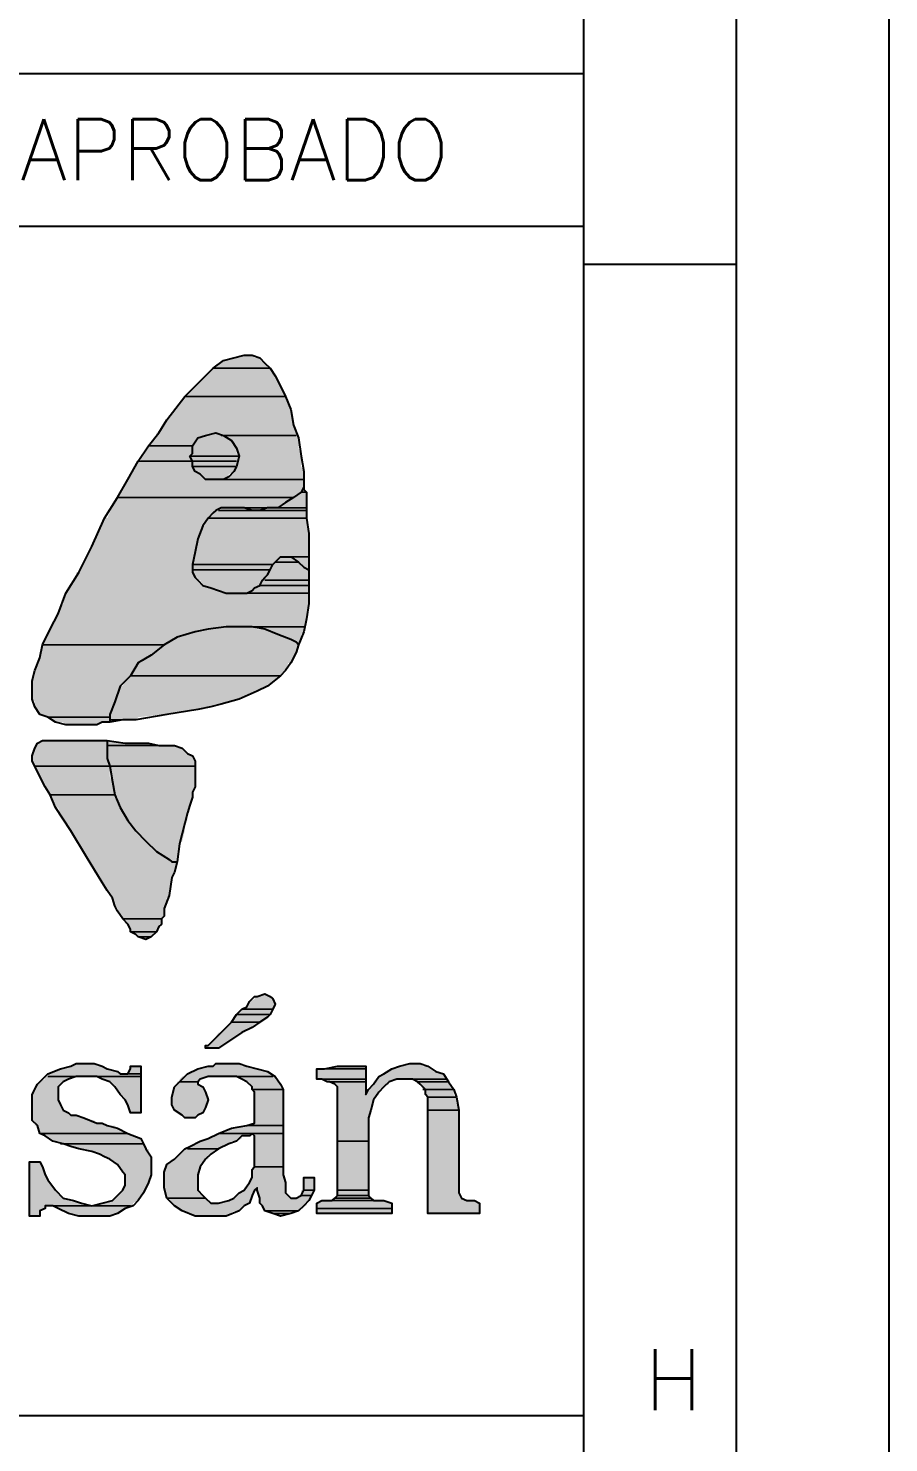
# Model space of a CAD drawing. Header units: millimetres. Extents: x -720 to -300, y -81 to 216.
# Drawn here: x -314.09 to -300.01, y -59.07 to -35.91 of the extents above; entities that cross this region are included whole.
import ezdxf

# ---------------------------------------------------------------- set-up
doc = ezdxf.new("R2010")
doc.units = ezdxf.units.MM
doc.layers.add('CAJETIN', color=1, linetype='Continuous')
doc.layers.add('FORMATO', color=7, linetype='Continuous')
doc.styles.add('PY', font='ROMANS.shx')

# ---------------------------------------------------------------- blocks, each defined once
blk = doc.blocks.new('MARCO-A1')
at = {"layer": 'FORMATO', "color": 5}
blk.add_line((831, 81.75), (836, 81.75), dxfattribs=at)
at = {"layer": 'FORMATO', "color": 1}
blk.add_lwpolyline([(0, 594), (841, 594), (841, 0), (0, 0)], close=True, dxfattribs=at)
at = {"layer": 'FORMATO', "color": 5}
blk.add_lwpolyline([(5, 589), (836, 589), (836, 5), (5, 5)], close=True, dxfattribs=at)
at = {"layer": 'FORMATO', "color": 8, "linetype": 'Continuous'}
blk.add_lwpolyline([(10, 584), (831, 584), (831, 10), (10, 10)], close=True, dxfattribs=at)
at = {"layer": 'FORMATO', "color": 1, "style": 'PY'}
blk.add_text('H', height=2, dxfattribs=at).set_placement((833, 44.167))
blk = doc.blocks.new('Simbolo persan')
at = {"layer": 'CAJETIN', "true_color": 0x0080ad, "transparency": 33554559}
h = blk.add_hatch(color=144, dxfattribs=at)
h.paths.add_polyline_path([(3050.196, 1414.841), (3050.154, 1414.756), (3050.069, 1414.629), (3049.9, 1414.291), (3049.857, 1414.248), (3049.857, 1414.206), (3049.815, 1414.121), (3049.773, 1414.121), (3049.73, 1413.994), (3049.603, 1413.783), (3049.561, 1413.656), (3049.519, 1413.571), (3049.392, 1413.359), (3049.349, 1413.274), (3049.349, 1413.232), (3049.307, 1413.232), (3049.307, 1413.147), (3049.265, 1413.105), (3049.222, 1413.02), (3049.18, 1412.978), (3049.18, 1412.936), (3049.138, 1412.893), (3049.095, 1412.724), (3048.968, 1412.47), (3048.884, 1412.343), (3048.884, 1412.301), (3048.841, 1412.258), (3048.841, 1412.174), (3048.757, 1412.047), (3048.714, 1411.877), (3048.714, 1411.835), (3048.672, 1411.75), (3048.63, 1411.623), (3048.63, 1411.539), (3048.587, 1411.454), (3048.587, 1411.158), (3048.63, 1411.115), (3048.63, 1411.031), (3048.714, 1410.904), (3048.757, 1410.904), (3048.926, 1410.819), (3048.968, 1410.777), (3049.095, 1410.777), (3049.138, 1410.734), (3049.646, 1410.734), (3049.73, 1410.777), (3049.857, 1410.777), (3049.857, 1410.904), (3049.9, 1410.904), (3049.9, 1411.031), (3049.942, 1411.115), (3049.942, 1411.158), (3050.027, 1411.285), (3050.027, 1411.369), (3050.196, 1411.539), (3050.238, 1411.623), (3050.323, 1411.75), (3050.45, 1411.835), (3050.535, 1411.877), (3050.747, 1412.047), (3050.958, 1412.174), (3051.255, 1412.258), (3051.382, 1412.301), (3051.466, 1412.301), (3051.763, 1412.343), (3052.186, 1412.343), (3052.398, 1412.301), (3052.482, 1412.258), (3052.609, 1412.216), (3052.821, 1412.131), (3052.906, 1412.089), (3052.948, 1412.047), (3052.948, 1412.089), (3052.99, 1412.131), (3052.99, 1412.216), (3053.033, 1412.258), (3053.033, 1412.343), (3053.075, 1412.47), (3053.075, 1412.555), (3053.117, 1412.724), (3053.117, 1413.274), (3053.033, 1413.317), (3053.033, 1413.359), (3052.948, 1413.402), (3052.821, 1413.486), (3052.609, 1413.486), (3052.567, 1413.402), (3052.525, 1413.359), (3052.525, 1413.317), (3052.482, 1413.274), (3052.44, 1413.19), (3052.398, 1413.147), (3052.398, 1413.105), (3052.355, 1413.105), (3052.313, 1413.02), (3052.228, 1412.978), (3052.186, 1412.936), (3052.101, 1412.893), (3051.763, 1412.893), (3051.382, 1413.02), (3051.255, 1413.147), (3051.212, 1413.232), (3051.212, 1413.359), (3051.255, 1413.571), (3051.255, 1413.656), (3051.297, 1413.783), (3051.382, 1413.994), (3051.466, 1414.121), (3051.593, 1414.248), (3051.678, 1414.291), (3052.059, 1414.291), (3052.186, 1414.248), (3052.313, 1414.248), (3052.44, 1414.291), (3052.609, 1414.291), (3052.99, 1414.545), (3053.033, 1414.629), (3053.033, 1414.883), (3052.99, 1414.968), (3052.99, 1415.137), (3052.948, 1415.264), (3052.948, 1415.434), (3052.906, 1415.476), (3052.906, 1415.518), (3052.863, 1415.645), (3052.863, 1415.73), (3052.821, 1415.899), (3052.736, 1416.111), (3052.694, 1416.238), (3052.652, 1416.28), (3052.567, 1416.45), (3052.567, 1416.492), (3052.313, 1416.746), (3052.228, 1416.746), (3052.186, 1416.788), (3051.974, 1416.788), (3051.89, 1416.746), (3051.847, 1416.746), (3051.72, 1416.704), (3051.678, 1416.661), (3051.551, 1416.577), (3051.085, 1416.111), (3050.916, 1415.899), (3050.789, 1415.73), (3050.747, 1415.645), (3050.662, 1415.518), (3050.62, 1415.518), (3050.62, 1415.476), (3050.577, 1415.434), (3050.493, 1415.307), (3050.45, 1415.222), (3050.366, 1415.137), (3050.366, 1415.053), (3050.323, 1415.053), (3050.238, 1414.883)])
h.paths.add_polyline_path([(3051.424, 1414.756), (3051.339, 1414.841), (3051.255, 1414.883), (3051.212, 1414.968), (3051.212, 1415.053), (3051.17, 1415.137), (3051.212, 1415.18), (3051.212, 1415.307), (3051.297, 1415.434), (3051.424, 1415.476), (3051.593, 1415.518), (3051.678, 1415.476), (3051.72, 1415.476), (3051.805, 1415.434), (3051.847, 1415.391), (3051.932, 1415.264), (3051.974, 1415.137), (3051.932, 1414.968), (3051.89, 1414.883), (3051.847, 1414.883), (3051.805, 1414.799), (3051.72, 1414.756)], flags=0)
at = {"layer": 'CAJETIN', "true_color": 0xa3cbc0, "transparency": 33554559}
for points in [[(3051.678, 1415.476), (3051.593, 1415.518), (3051.424, 1415.476), (3051.297, 1415.434), (3051.297, 1415.391), (3051.212, 1415.307), (3051.212, 1415.18), (3051.17, 1415.137), (3051.212, 1415.053), (3051.212, 1414.968), (3051.255, 1414.883), (3051.297, 1414.883), (3051.339, 1414.841), (3051.339, 1414.799), (3051.424, 1414.756), (3051.72, 1414.756), (3051.805, 1414.799), (3051.805, 1414.841), (3051.89, 1414.883), (3051.932, 1414.968), (3051.932, 1415.053), (3051.974, 1415.137), (3051.932, 1415.18), (3051.932, 1415.307), (3051.847, 1415.391), (3051.847, 1415.434), (3051.72, 1415.476)], [(3053.075, 1414.545), (3053.033, 1414.587), (3052.99, 1414.545), (3052.948, 1414.545), (3052.863, 1414.46), (3052.779, 1414.418), (3052.736, 1414.375), (3052.609, 1414.291), (3052.44, 1414.291), (3052.313, 1414.248), (3052.186, 1414.248), (3052.101, 1414.291), (3051.678, 1414.291), (3051.678, 1414.248), (3051.593, 1414.248), (3051.466, 1414.121), (3051.382, 1413.994), (3051.339, 1413.867), (3051.297, 1413.825), (3051.297, 1413.783), (3051.255, 1413.656), (3051.255, 1413.571), (3051.212, 1413.486), (3051.212, 1413.232), (3051.255, 1413.19), (3051.255, 1413.147), (3051.297, 1413.147), (3051.297, 1413.105), (3051.339, 1413.105), (3051.382, 1413.02), (3051.424, 1413.02), (3051.509, 1412.978), (3051.551, 1412.978), (3051.636, 1412.936), (3051.678, 1412.936), (3051.763, 1412.893), (3052.101, 1412.893), (3052.186, 1412.936), (3052.228, 1412.978), (3052.271, 1412.978), (3052.313, 1413.02), (3052.355, 1413.105), (3052.398, 1413.105), (3052.398, 1413.147), (3052.44, 1413.147), (3052.44, 1413.232), (3052.482, 1413.274), (3052.525, 1413.359), (3052.652, 1413.486), (3052.821, 1413.486), (3052.948, 1413.402), (3053.033, 1413.317), (3053.117, 1413.274), (3053.117, 1413.994), (3053.075, 1414.121)], [(3052.186, 1412.343), (3051.593, 1412.343), (3051.466, 1412.301), (3051.339, 1412.301), (3051.255, 1412.258), (3051.128, 1412.216), (3050.958, 1412.174), (3050.916, 1412.131), (3050.747, 1412.047), (3050.535, 1411.92), (3050.535, 1411.877), (3050.366, 1411.75), (3050.323, 1411.75), (3050.238, 1411.623), (3050.196, 1411.539), (3050.154, 1411.539), (3050.069, 1411.369), (3050.027, 1411.369), (3049.984, 1411.285), (3049.942, 1411.158), (3049.942, 1411.073), (3049.9, 1411.031), (3049.9, 1410.988), (3049.857, 1410.904), (3049.857, 1410.777), (3050.069, 1410.819), (3050.281, 1410.819), (3050.323, 1410.861), (3050.704, 1410.904), (3050.789, 1410.904), (3051.297, 1410.988), (3051.509, 1411.031), (3051.847, 1411.115), (3051.974, 1411.158), (3052.271, 1411.285), (3052.398, 1411.369), (3052.44, 1411.369), (3052.652, 1411.539), (3052.736, 1411.623), (3052.779, 1411.75), (3052.821, 1411.75), (3052.906, 1411.877), (3052.906, 1411.92), (3052.948, 1412.047), (3052.906, 1412.089), (3052.736, 1412.174), (3052.482, 1412.258), (3052.398, 1412.301), (3052.271, 1412.301)], [(3050.111, 1410.438), (3049.815, 1410.48), (3049.815, 1410.142), (3049.857, 1410.057), (3049.857, 1409.972), (3049.9, 1409.845), (3049.9, 1409.718), (3049.942, 1409.634), (3049.942, 1409.591), (3049.984, 1409.549), (3050.027, 1409.422), (3050.027, 1409.38), (3050.069, 1409.295), (3050.154, 1409.168), (3050.196, 1409.126), (3050.281, 1408.998), (3050.62, 1408.66), (3050.831, 1408.533), (3050.874, 1408.49), (3050.958, 1408.49), (3050.958, 1408.533), (3051.001, 1408.66), (3051.001, 1408.787), (3051.043, 1408.829), (3051.085, 1408.998), (3051.085, 1409.126), (3051.128, 1409.168), (3051.128, 1409.295), (3051.17, 1409.38), (3051.17, 1409.422), (3051.212, 1409.549), (3051.212, 1409.634), (3051.255, 1409.718), (3051.255, 1410.142), (3051.212, 1410.184), (3051.212, 1410.226), (3051.128, 1410.269), (3051.043, 1410.353), (3050.916, 1410.396), (3050.662, 1410.396), (3050.493, 1410.438)]]:
    blk.add_hatch(color=9, dxfattribs=at).paths.add_polyline_path(points)
at = {"layer": 'CAJETIN', "true_color": 0x0080ad, "transparency": 33554559}
h = blk.add_hatch(color=144, dxfattribs=at)
h.paths.add_polyline_path([(3053.117, 1413.274), (3053.117, 1413.274)], flags=0)
h.paths.add_polyline_path([(3053.117, 1413.274), (3053.117, 1413.274)], flags=0)
h.paths.add_polyline_path([(3053.117, 1413.274), (3053.117, 1413.274)], flags=0)
h.paths.add_polyline_path([(3053.117, 1413.274), (3052.482, 1413.274)], flags=0)
blk.add_hatch(color=144, dxfattribs=at).paths.add_polyline_path([(3049.815, 1410.48), (3048.757, 1410.48), (3048.672, 1410.438), (3048.672, 1410.396), (3048.587, 1410.311), (3048.587, 1410.142), (3048.799, 1409.718), (3048.884, 1409.591), (3048.968, 1409.38), (3049.011, 1409.38), (3049.095, 1409.168), (3049.222, 1408.998), (3049.307, 1408.829), (3049.434, 1408.66), (3049.476, 1408.575), (3049.476, 1408.533), (3049.519, 1408.49), (3049.603, 1408.321), (3049.688, 1408.236), (3049.73, 1408.152), (3049.815, 1408.025), (3049.857, 1407.94), (3049.9, 1407.898), (3049.942, 1407.771), (3049.984, 1407.728), (3049.984, 1407.686), (3050.027, 1407.601), (3050.069, 1407.559), (3050.111, 1407.559), (3050.111, 1407.474), (3050.154, 1407.474), (3050.154, 1407.432), (3050.196, 1407.39), (3050.196, 1407.347), (3050.238, 1407.347), (3050.323, 1407.263), (3050.45, 1407.22), (3050.535, 1407.263), (3050.662, 1407.39), (3050.662, 1407.474), (3050.704, 1407.474), (3050.704, 1407.559), (3050.747, 1407.601), (3050.747, 1407.728), (3050.789, 1407.771), (3050.789, 1407.898), (3050.831, 1407.94), (3050.831, 1408.025), (3050.874, 1408.152), (3050.874, 1408.236), (3050.916, 1408.321), (3050.958, 1408.49), (3050.874, 1408.49), (3050.789, 1408.575), (3050.62, 1408.66), (3050.281, 1408.998), (3050.154, 1409.168), (3050.027, 1409.38), (3049.942, 1409.591), (3049.9, 1409.718), (3049.9, 1409.803), (3049.857, 1409.888), (3049.857, 1410.057), (3049.815, 1410.142)])
at = {"layer": 'CAJETIN', "transparency": 33554559}
for points in [[(3052.482, 1406.289), (3052.398, 1406.331), (3052.313, 1406.289), (3052.228, 1406.289), (3052.228, 1406.247), (3052.144, 1406.204), (3052.101, 1406.162), (3052.101, 1406.12), (3052.017, 1406.077), (3051.89, 1405.95), (3051.847, 1405.866), (3051.678, 1405.696), (3051.636, 1405.696), (3051.551, 1405.569), (3051.466, 1405.485), (3051.424, 1405.485), (3051.424, 1405.442), (3051.678, 1405.442), (3051.678, 1405.485), (3051.72, 1405.485), (3051.847, 1405.569), (3052.017, 1405.696), (3052.059, 1405.696), (3052.44, 1405.95), (3052.482, 1405.993), (3052.525, 1406.077), (3052.567, 1406.12), (3052.567, 1406.204), (3052.525, 1406.247), (3052.525, 1406.289)], [(3049.603, 1405.188), (3049.307, 1405.188), (3049.222, 1405.146), (3049.18, 1405.146), (3048.926, 1405.061), (3048.884, 1405.019), (3048.841, 1405.019), (3048.841, 1404.977), (3048.799, 1404.977), (3048.799, 1404.934), (3048.714, 1404.892), (3048.672, 1404.85), (3048.672, 1404.807), (3048.63, 1404.722), (3048.587, 1404.68), (3048.587, 1404.257), (3048.63, 1404.214), (3048.63, 1404.172), (3048.672, 1404.172), (3048.672, 1404.13), (3048.714, 1404.045), (3048.884, 1403.96), (3048.926, 1403.918), (3049.053, 1403.876), (3049.095, 1403.876), (3049.222, 1403.833), (3049.307, 1403.791), (3049.349, 1403.791), (3049.561, 1403.749), (3049.688, 1403.706), (3049.857, 1403.622), (3049.984, 1403.537), (3050.069, 1403.41), (3050.111, 1403.368), (3050.111, 1403.198), (3050.069, 1403.114), (3049.9, 1402.944), (3049.561, 1402.86), (3049.392, 1402.902), (3049.265, 1402.944), (3049.095, 1402.987), (3048.926, 1403.156), (3048.841, 1403.283), (3048.799, 1403.368), (3048.757, 1403.495), (3048.714, 1403.579), (3048.545, 1403.579), (3048.545, 1402.69), (3048.714, 1402.69), (3048.714, 1402.775), (3048.799, 1402.817), (3048.799, 1402.86), (3048.926, 1402.86), (3049.011, 1402.817), (3049.053, 1402.817), (3049.18, 1402.733), (3049.307, 1402.69), (3049.857, 1402.69), (3049.942, 1402.733), (3049.984, 1402.733), (3050.111, 1402.817), (3050.196, 1402.86), (3050.238, 1402.86), (3050.238, 1402.902), (3050.323, 1402.944), (3050.366, 1403.029), (3050.45, 1403.114), (3050.493, 1403.198), (3050.493, 1403.283), (3050.535, 1403.368), (3050.535, 1403.664), (3050.493, 1403.706), (3050.493, 1403.791), (3050.45, 1403.791), (3050.45, 1403.833), (3050.366, 1403.918), (3050.366, 1403.96), (3050.281, 1404.003), (3050.154, 1404.045), (3049.984, 1404.13), (3049.942, 1404.172), (3049.815, 1404.172), (3049.73, 1404.214), (3049.646, 1404.214), (3049.603, 1404.257), (3049.434, 1404.299), (3049.307, 1404.341), (3049.222, 1404.341), (3049.18, 1404.384), (3049.095, 1404.426), (3049.053, 1404.468), (3049.053, 1404.511), (3049.011, 1404.595), (3049.011, 1404.807), (3049.095, 1404.892), (3049.18, 1404.934), (3049.307, 1404.977), (3049.646, 1404.977), (3049.73, 1404.934), (3049.857, 1404.892), (3049.984, 1404.765), (3050.027, 1404.68), (3050.111, 1404.595), (3050.154, 1404.511), (3050.196, 1404.384), (3050.366, 1404.384), (3050.366, 1405.146), (3050.196, 1405.146), (3050.196, 1405.104), (3050.154, 1405.019), (3050.027, 1405.019), (3049.984, 1405.061), (3049.857, 1405.104), (3049.815, 1405.104), (3049.73, 1405.146), (3049.646, 1405.146)], [(3054.938, 1405.188), (3054.726, 1405.188), (3054.599, 1405.146), (3054.557, 1405.146), (3054.472, 1405.104), (3054.43, 1405.061), (3054.345, 1405.019), (3054.303, 1405.019), (3054.26, 1404.977), (3054.26, 1404.934), (3054.218, 1404.934), (3054.176, 1404.892), (3054.176, 1404.85), (3054.049, 1404.722), (3054.049, 1405.146), (3053.583, 1405.146), (3053.371, 1405.104), (3053.244, 1405.104), (3053.244, 1404.934), (3053.371, 1404.934), (3053.414, 1404.892), (3053.456, 1404.892), (3053.541, 1404.85), (3053.583, 1404.807), (3053.583, 1403.029), (3053.498, 1402.944), (3053.329, 1402.944), (3053.244, 1402.902), (3053.244, 1402.733), (3054.472, 1402.733), (3054.472, 1402.902), (3054.345, 1402.944), (3054.176, 1402.944), (3054.091, 1403.029), (3054.091, 1404.299), (3054.133, 1404.384), (3054.133, 1404.426), (3054.176, 1404.511), (3054.176, 1404.595), (3054.26, 1404.68), (3054.26, 1404.722), (3054.345, 1404.807), (3054.43, 1404.85), (3054.43, 1404.892), (3054.557, 1404.934), (3054.811, 1404.934), (3054.896, 1404.892), (3054.938, 1404.85), (3054.98, 1404.765), (3055.023, 1404.765), (3055.023, 1404.68), (3055.065, 1404.638), (3055.065, 1402.733), (3055.912, 1402.733), (3055.912, 1402.902), (3055.827, 1402.944), (3055.7, 1402.944), (3055.615, 1402.987), (3055.573, 1403.071), (3055.573, 1404.426), (3055.531, 1404.553), (3055.531, 1404.638), (3055.488, 1404.68), (3055.488, 1404.765), (3055.446, 1404.85), (3055.361, 1404.934), (3055.361, 1404.977), (3055.319, 1405.019), (3055.277, 1405.019), (3055.192, 1405.061), (3055.15, 1405.104), (3055.065, 1405.146), (3054.98, 1405.146)]]:
    blk.add_hatch(color=256, dxfattribs=at).paths.add_polyline_path(points)
h = blk.add_hatch(color=256, dxfattribs=at)
h.paths.add_polyline_path([(3050.789, 1403.029), (3050.789, 1402.987), (3050.831, 1402.987), (3050.874, 1402.902), (3051.001, 1402.775), (3051.043, 1402.775), (3051.212, 1402.69), (3051.763, 1402.69), (3051.89, 1402.775), (3051.974, 1402.775), (3052.101, 1402.902), (3052.144, 1402.902), (3052.144, 1402.944), (3052.186, 1402.987), (3052.186, 1403.029), (3052.228, 1403.071), (3052.228, 1403.114), (3052.271, 1403.114), (3052.271, 1403.071), (3052.313, 1403.029), (3052.313, 1402.902), (3052.355, 1402.86), (3052.398, 1402.775), (3052.44, 1402.775), (3052.525, 1402.733), (3052.567, 1402.733), (3052.652, 1402.69), (3052.821, 1402.733), (3052.948, 1402.775), (3053.033, 1402.86), (3053.075, 1402.86), (3053.075, 1402.902), (3053.117, 1402.944), (3053.117, 1402.987), (3053.16, 1402.987), (3053.16, 1403.029), (3053.202, 1403.114), (3053.202, 1403.325), (3053.033, 1403.325), (3053.033, 1403.114), (3052.99, 1403.114), (3052.99, 1403.029), (3052.948, 1403.029), (3052.906, 1402.987), (3052.821, 1402.987), (3052.736, 1403.071), (3052.736, 1403.325), (3052.694, 1403.368), (3052.694, 1404.765), (3052.652, 1404.807), (3052.652, 1404.85), (3052.567, 1404.934), (3052.567, 1404.977), (3052.525, 1404.977), (3052.44, 1405.061), (3052.313, 1405.104), (3052.271, 1405.104), (3052.101, 1405.146), (3052.017, 1405.146), (3051.974, 1405.188), (3051.593, 1405.188), (3051.551, 1405.146), (3051.466, 1405.146), (3051.339, 1405.104), (3051.297, 1405.104), (3051.17, 1405.061), (3051.085, 1404.977), (3051.043, 1404.977), (3051.001, 1404.934), (3051.001, 1404.892), (3050.958, 1404.892), (3050.958, 1404.85), (3050.916, 1404.807), (3050.874, 1404.722), (3050.874, 1404.468), (3050.958, 1404.384), (3051.043, 1404.341), (3051.085, 1404.299), (3051.255, 1404.299), (3051.297, 1404.341), (3051.382, 1404.384), (3051.382, 1404.426), (3051.466, 1404.511), (3051.466, 1404.638), (3051.382, 1404.807), (3051.297, 1404.85), (3051.297, 1404.892), (3051.339, 1404.892), (3051.339, 1404.934), (3051.466, 1404.977), (3051.932, 1404.977), (3052.101, 1404.892), (3052.186, 1404.807), (3052.186, 1404.765), (3052.228, 1404.722), (3052.228, 1404.214), (3052.101, 1404.172), (3052.059, 1404.172), (3051.847, 1404.13), (3051.636, 1404.045), (3051.593, 1404.045), (3051.593, 1404.003), (3051.509, 1404.003), (3051.466, 1403.96), (3051.382, 1403.918), (3051.339, 1403.918), (3051.297, 1403.876), (3051.17, 1403.833), (3051.128, 1403.791), (3051.085, 1403.791), (3050.916, 1403.622), (3050.874, 1403.622), (3050.789, 1403.537), (3050.789, 1403.495), (3050.747, 1403.41), (3050.747, 1403.114)])
h.paths.add_polyline_path([(3051.509, 1402.902), (3051.297, 1403.114), (3051.297, 1403.41), (3051.339, 1403.495), (3051.382, 1403.537), (3051.424, 1403.622), (3051.466, 1403.622), (3051.509, 1403.706), (3051.636, 1403.791), (3051.805, 1403.876), (3051.847, 1403.918), (3051.932, 1403.918), (3052.017, 1403.96), (3052.017, 1404.003), (3052.144, 1404.003), (3052.144, 1404.045), (3052.228, 1404.045), (3052.228, 1403.495), (3052.186, 1403.495), (3052.186, 1403.325), (3052.144, 1403.241), (3052.059, 1403.156), (3052.059, 1403.114), (3052.017, 1403.114), (3051.89, 1402.987), (3051.72, 1402.902)], flags=0)
at = {"layer": 'CAJETIN', "color": 144, "lineweight": 25, "true_color": 0x0080ad}
for points in [[(3052.948, 1412.047), (3052.906, 1412.089), (3052.821, 1412.131), (3052.609, 1412.216), (3052.398, 1412.301), (3052.186, 1412.343), (3051.974, 1412.343), (3051.763, 1412.343), (3051.466, 1412.301), (3051.255, 1412.258), (3050.958, 1412.174), (3050.747, 1412.047), (3050.535, 1411.877), (3050.323, 1411.75), (3050.196, 1411.539), (3050.027, 1411.369), (3049.942, 1411.115), (3049.857, 1410.904), (3049.857, 1410.861), (3049.857, 1410.819), (3049.857, 1410.777), (3049.73, 1410.777), (3049.646, 1410.734), (3049.519, 1410.734), (3049.392, 1410.734), (3049.222, 1410.734), (3049.138, 1410.734), (3048.968, 1410.777), (3048.841, 1410.861), (3048.714, 1410.904), (3048.63, 1411.031), (3048.587, 1411.158), (3048.587, 1411.285), (3048.587, 1411.454), (3048.63, 1411.623), (3048.714, 1411.835), (3048.757, 1412.047), (3048.884, 1412.301), (3049.011, 1412.555), (3049.138, 1412.893), (3049.349, 1413.232), (3049.561, 1413.656), (3049.773, 1414.121), (3049.984, 1414.46), (3050.154, 1414.756), (3050.323, 1415.053), (3050.493, 1415.307), (3050.662, 1415.518), (3050.789, 1415.73), (3051.085, 1416.111), (3051.212, 1416.238), (3051.339, 1416.365), (3051.466, 1416.492), (3051.551, 1416.577), (3051.72, 1416.704), (3051.89, 1416.746), (3052.059, 1416.788), (3052.186, 1416.788), (3052.313, 1416.746), (3052.398, 1416.661), (3052.482, 1416.577), (3052.567, 1416.45), (3052.652, 1416.28), (3052.736, 1416.111), (3052.821, 1415.899), (3052.863, 1415.645), (3052.948, 1415.434), (3052.99, 1415.137), (3053.033, 1414.883), (3053.033, 1414.629), (3052.99, 1414.545), (3052.863, 1414.46), (3052.736, 1414.375), (3052.609, 1414.291), (3052.44, 1414.291), (3052.313, 1414.248), (3052.186, 1414.248), (3052.059, 1414.291), (3051.974, 1414.291), (3051.763, 1414.291), (3051.678, 1414.291), (3051.593, 1414.248), (3051.551, 1414.206), (3051.466, 1414.121), (3051.382, 1413.994), (3051.297, 1413.783), (3051.255, 1413.571), (3051.212, 1413.359), (3051.212, 1413.274), (3051.212, 1413.232), (3051.255, 1413.147), (3051.297, 1413.105), (3051.382, 1413.02), (3051.509, 1412.978), (3051.636, 1412.936), (3051.763, 1412.893), (3051.89, 1412.893), (3052.017, 1412.893), (3052.101, 1412.893), (3052.186, 1412.936), (3052.228, 1412.978), (3052.313, 1413.02), (3052.355, 1413.105), (3052.398, 1413.147), (3052.44, 1413.19), (3052.482, 1413.274), (3052.525, 1413.359), (3052.567, 1413.402), (3052.652, 1413.486), (3052.736, 1413.486), (3052.821, 1413.486), (3052.948, 1413.402), (3053.033, 1413.317), (3053.117, 1413.274), (3053.117, 1413.105), (3053.117, 1413.02), (3053.117, 1412.724), (3053.075, 1412.47), (3053.033, 1412.258)], [(3049.815, 1410.48), (3049.815, 1410.396), (3049.815, 1410.311), (3049.815, 1410.184), (3049.857, 1410.057), (3049.9, 1409.803), (3049.942, 1409.591), (3050.027, 1409.38), (3050.154, 1409.168), (3050.281, 1408.998), (3050.45, 1408.829), (3050.62, 1408.66), (3050.831, 1408.533), (3050.874, 1408.49), (3050.916, 1408.49), (3050.958, 1408.49), (3050.916, 1408.321), (3050.874, 1408.236), (3050.831, 1407.94), (3050.747, 1407.728), (3050.747, 1407.601), (3050.704, 1407.559), (3050.704, 1407.474), (3050.662, 1407.432), (3050.62, 1407.347), (3050.535, 1407.263), (3050.45, 1407.22), (3050.323, 1407.263), (3050.281, 1407.305), (3050.196, 1407.347), (3050.196, 1407.39), (3050.154, 1407.474), (3050.069, 1407.559), (3049.984, 1407.686), (3049.942, 1407.771), (3049.9, 1407.898), (3049.815, 1408.025), (3049.73, 1408.152), (3049.476, 1408.575), (3049.222, 1408.998), (3048.968, 1409.38), (3048.884, 1409.591), (3048.799, 1409.718), (3048.714, 1409.888), (3048.63, 1410.057), (3048.587, 1410.142), (3048.587, 1410.226), (3048.63, 1410.353), (3048.672, 1410.438), (3048.757, 1410.48), (3048.884, 1410.48), (3048.926, 1410.48), (3048.968, 1410.48), (3049.18, 1410.48), (3049.392, 1410.48), (3049.688, 1410.48)]]:
    blk.add_lwpolyline(points, close=True, dxfattribs=at)
at = {"layer": 'CAJETIN', "color": 144, "lineweight": 0, "true_color": 0x0080ad}
for points in [[(3052.482, 1416.577), (3051.551, 1416.577), (3052.482, 1416.577)], [(3052.736, 1416.111), (3051.085, 1416.111), (3052.736, 1416.111)], [(3052.906, 1415.476), (3051.678, 1415.476), (3052.906, 1415.476)], [(3051.212, 1415.307), (3050.493, 1415.307), (3051.212, 1415.307)], [(3053.033, 1414.756), (3051.72, 1414.756), (3053.033, 1414.756)], [(3052.863, 1414.46), (3049.984, 1414.46), (3052.863, 1414.46)], [(3052.44, 1414.291), (3052.059, 1414.291), (3052.44, 1414.291)], [(3052.948, 1413.402), (3052.567, 1413.402), (3052.948, 1413.402)], [(3053.117, 1413.02), (3052.313, 1413.02), (3053.117, 1413.02)], [(3053.117, 1413.105), (3052.398, 1413.105), (3053.117, 1413.105)], [(3053.117, 1412.893), (3052.101, 1412.893), (3053.117, 1412.893)], [(3053.033, 1412.343), (3051.974, 1412.343), (3053.033, 1412.343)], [(3050.747, 1412.047), (3048.757, 1412.047), (3050.747, 1412.047)], [(3049.857, 1410.861), (3048.841, 1410.861), (3049.857, 1410.861)], [(3049.646, 1410.734), (3049.138, 1410.734), (3049.646, 1410.734)], [(3049.815, 1410.48), (3048.757, 1410.48), (3049.815, 1410.48)], [(3049.857, 1410.057), (3048.63, 1410.057), (3049.857, 1410.057)], [(3049.942, 1409.591), (3048.884, 1409.591), (3049.942, 1409.591)], [(3050.704, 1407.559), (3050.069, 1407.559), (3050.704, 1407.559)], [(3050.62, 1407.347), (3050.196, 1407.347), (3050.62, 1407.347)], [(3050.535, 1407.263), (3050.323, 1407.263), (3050.535, 1407.263)]]:
    blk.add_lwpolyline(points, dxfattribs=at)
at = {"layer": 'CAJETIN', "color": 9, "lineweight": 25, "true_color": 0xa3cbc0}
blk.add_lwpolyline([(3051.509, 1414.756), (3051.424, 1414.756), (3051.339, 1414.841), (3051.255, 1414.883), (3051.212, 1414.968), (3051.212, 1415.053), (3051.17, 1415.137), (3051.212, 1415.18), (3051.212, 1415.222), (3051.212, 1415.307), (3051.297, 1415.434), (3051.424, 1415.476), (3051.593, 1415.518), (3051.72, 1415.476), (3051.847, 1415.391), (3051.932, 1415.264), (3051.974, 1415.137), (3051.932, 1414.968), (3051.89, 1414.883), (3051.805, 1414.799), (3051.72, 1414.756), (3051.593, 1414.756)], close=True, dxfattribs=at)
at = {"layer": 'CAJETIN', "color": 144, "lineweight": 0, "true_color": 0x0080ad}
blk.add_lwpolyline([(3051.212, 1415.053), (3050.323, 1415.053), (3051.212, 1415.053)], close=True, dxfattribs=at)
at = {"layer": 'CAJETIN', "color": 9, "lineweight": 0, "true_color": 0xa3cbc0}
for points in [[(3051.974, 1415.137), (3051.17, 1415.137), (3051.974, 1415.137)], [(3051.932, 1415.053), (3051.212, 1415.053), (3051.932, 1415.053)], [(3051.932, 1414.968), (3051.212, 1414.968), (3051.932, 1414.968)], [(3053.075, 1414.545), (3052.99, 1414.545), (3053.075, 1414.545)], [(3053.075, 1414.545), (3053.033, 1414.587), (3053.075, 1414.545)], [(3053.075, 1414.121), (3051.466, 1414.121), (3053.075, 1414.121)], [(3053.075, 1414.248), (3051.636, 1414.248), (3053.075, 1414.248)], [(3053.075, 1414.248), (3051.678, 1414.248), (3053.075, 1414.248)], [(3053.075, 1414.291), (3052.609, 1414.291), (3053.075, 1414.291)], [(3053.117, 1413.486), (3052.736, 1413.486), (3053.117, 1413.486)], [(3052.525, 1413.359), (3051.212, 1413.359), (3052.525, 1413.359)], [(3052.482, 1413.274), (3051.212, 1413.274), (3052.482, 1413.274)], [(3052.101, 1412.893), (3051.763, 1412.893), (3052.101, 1412.893)], [(3052.652, 1411.539), (3050.196, 1411.539), (3052.652, 1411.539)], [(3050.069, 1410.819), (3049.857, 1410.819), (3050.069, 1410.819)], [(3050.747, 1410.396), (3049.815, 1410.396), (3050.747, 1410.396)], [(3051.255, 1410.057), (3049.857, 1410.057), (3051.255, 1410.057)]]:
    blk.add_lwpolyline(points, dxfattribs=at)
at = {"layer": 'CAJETIN', "color": 9, "lineweight": 25, "true_color": 0xa3cbc0}
for points in [[(3053.033, 1414.629), (3053.033, 1414.587), (3053.075, 1414.545), (3053.075, 1414.418), (3053.075, 1414.248), (3053.075, 1414.121), (3053.117, 1413.867), (3053.117, 1413.825), (3053.117, 1413.656), (3053.117, 1413.274)], [(3052.948, 1412.047), (3052.906, 1411.92), (3052.821, 1411.75), (3052.736, 1411.623), (3052.652, 1411.539), (3052.44, 1411.369), (3052.271, 1411.285), (3051.974, 1411.158), (3051.678, 1411.073), (3051.509, 1411.031), (3051.297, 1410.988), (3050.789, 1410.904), (3050.281, 1410.819), (3050.069, 1410.819), (3049.857, 1410.777)], [(3049.815, 1410.48), (3050.111, 1410.438), (3050.323, 1410.438), (3050.493, 1410.438), (3050.662, 1410.396), (3050.747, 1410.396), (3050.831, 1410.396), (3050.874, 1410.396), (3050.916, 1410.396), (3051.043, 1410.353), (3051.128, 1410.269), (3051.212, 1410.226), (3051.255, 1410.142), (3051.255, 1410.057), (3051.255, 1409.972), (3051.255, 1409.845), (3051.255, 1409.761), (3051.255, 1409.718), (3051.212, 1409.634), (3051.212, 1409.549), (3051.17, 1409.422), (3051.128, 1409.295), (3051.085, 1409.126), (3051.001, 1408.787), (3050.958, 1408.49)]]:
    blk.add_lwpolyline(points, dxfattribs=at)
at = {"layer": 'CAJETIN', "color": 251, "lineweight": 25, "true_color": 0x68696b}
for points in [[(3051.551, 1405.442), (3051.466, 1405.442), (3051.424, 1405.442), (3051.424, 1405.485), (3051.466, 1405.485), (3051.551, 1405.569), (3051.678, 1405.696), (3051.847, 1405.866), (3051.932, 1405.993), (3052.017, 1406.077), (3052.101, 1406.12), (3052.144, 1406.204), (3052.228, 1406.289), (3052.271, 1406.289), (3052.398, 1406.331), (3052.482, 1406.289), (3052.525, 1406.247), (3052.567, 1406.162), (3052.525, 1406.077), (3052.482, 1405.993), (3052.44, 1405.95), (3052.313, 1405.866), (3052.186, 1405.781), (3052.017, 1405.696), (3051.636, 1405.442)], [(3050.154, 1404.511), (3050.111, 1404.595), (3050.027, 1404.68), (3049.942, 1404.807), (3049.857, 1404.892), (3049.73, 1404.934), (3049.646, 1404.977), (3049.476, 1404.977), (3049.307, 1404.977), (3049.18, 1404.934), (3049.095, 1404.892), (3049.011, 1404.807), (3049.011, 1404.722), (3049.011, 1404.638), (3049.011, 1404.595), (3049.053, 1404.511), (3049.095, 1404.426), (3049.18, 1404.384), (3049.222, 1404.341), (3049.307, 1404.341), (3049.434, 1404.299), (3049.646, 1404.214), (3049.73, 1404.214), (3049.815, 1404.172), (3049.984, 1404.13), (3050.154, 1404.045), (3050.366, 1403.96), (3050.408, 1403.876), (3050.45, 1403.791), (3050.535, 1403.664), (3050.535, 1403.537), (3050.535, 1403.368), (3050.493, 1403.241), (3050.408, 1403.071), (3050.323, 1402.944), (3050.238, 1402.86), (3050.111, 1402.817), (3049.984, 1402.733), (3049.857, 1402.69), (3049.773, 1402.69), (3049.603, 1402.69), (3049.476, 1402.69), (3049.349, 1402.69), (3049.18, 1402.733), (3049.011, 1402.817), (3048.926, 1402.86), (3048.884, 1402.86), (3048.799, 1402.86), (3048.799, 1402.817), (3048.714, 1402.775), (3048.714, 1402.69), (3048.63, 1402.69), (3048.545, 1402.69), (3048.545, 1403.156), (3048.545, 1403.579), (3048.63, 1403.579), (3048.714, 1403.579), (3048.757, 1403.495), (3048.799, 1403.368), (3048.841, 1403.283), (3048.968, 1403.114), (3049.095, 1402.987), (3049.265, 1402.944), (3049.392, 1402.902), (3049.561, 1402.86), (3049.73, 1402.902), (3049.9, 1402.944), (3049.984, 1403.029), (3050.069, 1403.114), (3050.111, 1403.198), (3050.111, 1403.283), (3050.111, 1403.368), (3050.069, 1403.41), (3049.984, 1403.537), (3049.857, 1403.622), (3049.773, 1403.664), (3049.688, 1403.706), (3049.561, 1403.749), (3049.349, 1403.791), (3049.222, 1403.833), (3049.095, 1403.876), (3048.926, 1403.918), (3048.799, 1404.003), (3048.714, 1404.045), (3048.672, 1404.172), (3048.587, 1404.257), (3048.587, 1404.341), (3048.587, 1404.468), (3048.587, 1404.68), (3048.672, 1404.85), (3048.841, 1405.019), (3049.053, 1405.104), (3049.222, 1405.146), (3049.307, 1405.188), (3049.434, 1405.188), (3049.603, 1405.188), (3049.73, 1405.146), (3049.815, 1405.104), (3049.984, 1405.061), (3050.027, 1405.019), (3050.069, 1405.019), (3050.111, 1405.019), (3050.154, 1405.019), (3050.196, 1405.104), (3050.196, 1405.146), (3050.281, 1405.146), (3050.366, 1405.146), (3050.366, 1404.765), (3050.366, 1404.384), (3050.281, 1404.384), (3050.196, 1404.384)], [(3053.202, 1403.241), (3053.202, 1403.114), (3053.16, 1403.029), (3053.117, 1402.944), (3053.033, 1402.86), (3052.948, 1402.775), (3052.821, 1402.733), (3052.652, 1402.69), (3052.525, 1402.733), (3052.398, 1402.775), (3052.355, 1402.86), (3052.313, 1402.902), (3052.313, 1402.987), (3052.271, 1403.114), (3052.271, 1403.156), (3052.228, 1403.114), (3052.186, 1403.029), (3052.144, 1402.902), (3052.059, 1402.86), (3051.974, 1402.775), (3051.763, 1402.69), (3051.636, 1402.69), (3051.509, 1402.69), (3051.382, 1402.69), (3051.339, 1402.69), (3051.255, 1402.69), (3051.043, 1402.775), (3050.916, 1402.86), (3050.789, 1402.987), (3050.747, 1403.156), (3050.747, 1403.283), (3050.747, 1403.41), (3050.789, 1403.537), (3050.916, 1403.622), (3051.085, 1403.791), (3051.17, 1403.833), (3051.339, 1403.918), (3051.466, 1403.96), (3051.636, 1404.045), (3051.847, 1404.13), (3052.101, 1404.172), (3052.228, 1404.214), (3052.228, 1404.468), (3052.228, 1404.595), (3052.228, 1404.68), (3052.228, 1404.722), (3052.186, 1404.765), (3052.186, 1404.807), (3052.101, 1404.892), (3052.017, 1404.934), (3051.932, 1404.977), (3051.805, 1404.977), (3051.678, 1404.977), (3051.551, 1404.977), (3051.466, 1404.977), (3051.339, 1404.934), (3051.297, 1404.892), (3051.297, 1404.85), (3051.382, 1404.807), (3051.424, 1404.722), (3051.466, 1404.595), (3051.424, 1404.468), (3051.382, 1404.384), (3051.297, 1404.341), (3051.255, 1404.299), (3051.17, 1404.299), (3051.085, 1404.299), (3051.043, 1404.341), (3050.916, 1404.426), (3050.874, 1404.511), (3050.874, 1404.638), (3050.916, 1404.807), (3051.001, 1404.892), (3051.128, 1405.019), (3051.297, 1405.104), (3051.466, 1405.146), (3051.551, 1405.146), (3051.593, 1405.188), (3051.763, 1405.188), (3051.974, 1405.188), (3052.101, 1405.146), (3052.271, 1405.104), (3052.44, 1405.061), (3052.567, 1404.977), (3052.652, 1404.85), (3052.694, 1404.765), (3052.694, 1404.722), (3052.694, 1404.638), (3052.694, 1404.511), (3052.694, 1404.384), (3052.694, 1404.172), (3052.694, 1404.045), (3052.694, 1403.876), (3052.694, 1403.664), (3052.694, 1403.495), (3052.694, 1403.368), (3052.736, 1403.241), (3052.736, 1403.198), (3052.736, 1403.114), (3052.736, 1403.071), (3052.779, 1403.029), (3052.821, 1402.987), (3052.906, 1402.987), (3052.99, 1403.029), (3053.033, 1403.114), (3053.033, 1403.241), (3053.033, 1403.325), (3053.117, 1403.325), (3053.202, 1403.325)], [(3053.329, 1402.944), (3053.414, 1402.944), (3053.498, 1402.944), (3053.541, 1402.987), (3053.583, 1403.029), (3053.583, 1403.071), (3053.583, 1403.114), (3053.583, 1403.156), (3053.583, 1403.283), (3053.583, 1403.41), (3053.583, 1403.622), (3053.583, 1403.791), (3053.583, 1403.918), (3053.583, 1404.257), (3053.583, 1404.384), (3053.583, 1404.511), (3053.583, 1404.638), (3053.583, 1404.722), (3053.583, 1404.765), (3053.583, 1404.807), (3053.541, 1404.85), (3053.456, 1404.892), (3053.414, 1404.892), (3053.329, 1404.934), (3053.244, 1404.934), (3053.244, 1405.019), (3053.244, 1405.104), (3053.287, 1405.104), (3053.371, 1405.104), (3053.583, 1405.146), (3053.837, 1405.146), (3053.922, 1405.146), (3053.964, 1405.146), (3054.049, 1405.146), (3054.049, 1404.934), (3054.049, 1404.68), (3054.091, 1404.765), (3054.176, 1404.85), (3054.26, 1404.977), (3054.345, 1405.019), (3054.472, 1405.104), (3054.599, 1405.146), (3054.769, 1405.188), (3054.938, 1405.188), (3055.065, 1405.146), (3055.192, 1405.061), (3055.319, 1405.019), (3055.404, 1404.892), (3055.488, 1404.765), (3055.531, 1404.638), (3055.573, 1404.426), (3055.573, 1404.384), (3055.573, 1404.214), (3055.573, 1404.003), (3055.573, 1403.706), (3055.573, 1403.579), (3055.573, 1403.452), (3055.573, 1403.325), (3055.573, 1403.241), (3055.573, 1403.156), (3055.573, 1403.114), (3055.573, 1403.071), (3055.615, 1402.987), (3055.7, 1402.944), (3055.742, 1402.944), (3055.827, 1402.944), (3055.912, 1402.902), (3055.912, 1402.817), (3055.912, 1402.733), (3055.488, 1402.733), (3055.065, 1402.733), (3055.065, 1403.664), (3055.065, 1403.833), (3055.065, 1404.003), (3055.065, 1404.13), (3055.065, 1404.214), (3055.065, 1404.426), (3055.065, 1404.553), (3055.065, 1404.638), (3055.023, 1404.68), (3055.023, 1404.765), (3054.938, 1404.85), (3054.896, 1404.892), (3054.811, 1404.934), (3054.726, 1404.934), (3054.642, 1404.934), (3054.557, 1404.934), (3054.43, 1404.892), (3054.345, 1404.807), (3054.26, 1404.722), (3054.176, 1404.595), (3054.133, 1404.426), (3054.091, 1404.299), (3054.091, 1404.214), (3054.091, 1404.087), (3054.091, 1404.045), (3054.091, 1403.918), (3054.091, 1403.791), (3054.091, 1403.622), (3054.091, 1403.452), (3054.091, 1403.325), (3054.091, 1403.241), (3054.091, 1403.156), (3054.091, 1403.114), (3054.091, 1403.071), (3054.091, 1403.029), (3054.133, 1402.987), (3054.176, 1402.944), (3054.26, 1402.944), (3054.345, 1402.944), (3054.472, 1402.902), (3054.472, 1402.817), (3054.472, 1402.733), (3053.837, 1402.733), (3053.244, 1402.733), (3053.244, 1402.817), (3053.244, 1402.902)], [(3051.805, 1402.944), (3051.89, 1402.987), (3051.974, 1403.071), (3052.059, 1403.114), (3052.144, 1403.241), (3052.186, 1403.325), (3052.186, 1403.452), (3052.228, 1403.495), (3052.228, 1403.579), (3052.228, 1403.791), (3052.228, 1403.96), (3052.228, 1404.003), (3052.186, 1404.045), (3052.144, 1404.003), (3052.017, 1404.003), (3051.932, 1403.918), (3051.805, 1403.876), (3051.636, 1403.791), (3051.509, 1403.706), (3051.424, 1403.622), (3051.339, 1403.495), (3051.297, 1403.368), (3051.297, 1403.241), (3051.297, 1403.114), (3051.382, 1403.029), (3051.424, 1402.987), (3051.509, 1402.902), (3051.636, 1402.902)]]:
    blk.add_lwpolyline(points, close=True, dxfattribs=at)
at = {"layer": 'CAJETIN', "color": 251, "lineweight": 0, "true_color": 0x68696b}
for points in [[(3052.482, 1405.993), (3051.932, 1405.993), (3052.482, 1405.993)], [(3052.525, 1406.077), (3052.017, 1406.077), (3052.525, 1406.077)], [(3052.313, 1405.866), (3051.847, 1405.866), (3052.313, 1405.866)], [(3051.636, 1405.442), (3051.466, 1405.442), (3051.636, 1405.442)], [(3051.636, 1405.442), (3051.466, 1405.442), (3051.636, 1405.442)], [(3049.519, 1405.188), (3049.434, 1405.188), (3049.519, 1405.188)], [(3051.974, 1405.188), (3051.593, 1405.188), (3051.974, 1405.188)], [(3054.049, 1405.104), (3053.371, 1405.104), (3054.049, 1405.104)], [(3054.049, 1405.146), (3053.837, 1405.146), (3054.049, 1405.146)], [(3054.049, 1405.146), (3053.922, 1405.146), (3054.049, 1405.146)], [(3054.049, 1405.146), (3053.964, 1405.146), (3054.049, 1405.146)], [(3054.049, 1405.146), (3054.006, 1405.146), (3054.049, 1405.146)], [(3054.938, 1405.188), (3054.769, 1405.188), (3054.938, 1405.188)], [(3049.476, 1404.977), (3048.841, 1404.977), (3049.476, 1404.977)], [(3050.366, 1404.977), (3049.476, 1404.977), (3050.366, 1404.977)], [(3050.366, 1405.019), (3050.111, 1405.019), (3050.366, 1405.019)], [(3050.366, 1405.019), (3050.154, 1405.019), (3050.366, 1405.019)], [(3051.297, 1404.892), (3051.001, 1404.892), (3051.297, 1404.892)], [(3052.525, 1404.977), (3051.678, 1404.977), (3052.525, 1404.977)], [(3052.525, 1404.977), (3051.763, 1404.977), (3052.525, 1404.977)], [(3052.525, 1404.977), (3051.805, 1404.977), (3052.525, 1404.977)], [(3054.049, 1404.934), (3053.244, 1404.934), (3054.049, 1404.934)], [(3054.049, 1404.892), (3053.414, 1404.892), (3054.049, 1404.892)], [(3055.361, 1404.934), (3054.726, 1404.934), (3055.361, 1404.934)], [(3055.404, 1404.892), (3054.896, 1404.892), (3055.404, 1404.892)], [(3052.694, 1404.765), (3052.186, 1404.765), (3052.694, 1404.765)], [(3055.488, 1404.765), (3054.98, 1404.765), (3055.488, 1404.765)], [(3055.531, 1404.638), (3055.065, 1404.638), (3055.531, 1404.638)], [(3055.573, 1404.426), (3055.065, 1404.426), (3055.573, 1404.426)], [(3052.694, 1404.172), (3052.101, 1404.172), (3052.694, 1404.172)], [(3050.154, 1404.045), (3048.714, 1404.045), (3050.154, 1404.045)], [(3052.694, 1404.045), (3051.636, 1404.045), (3052.694, 1404.045)], [(3052.694, 1404.045), (3051.636, 1404.045), (3052.694, 1404.045)], [(3052.694, 1404.045), (3052.186, 1404.045), (3052.694, 1404.045)], [(3054.091, 1403.918), (3053.583, 1403.918), (3054.091, 1403.918)], [(3050.408, 1403.876), (3049.053, 1403.876), (3050.408, 1403.876)], [(3051.636, 1403.791), (3051.128, 1403.791), (3051.636, 1403.791)], [(3052.694, 1403.495), (3052.228, 1403.495), (3052.694, 1403.495)], [(3051.424, 1402.987), (3050.789, 1402.987), (3051.424, 1402.987)], [(3053.16, 1403.029), (3052.99, 1403.029), (3053.16, 1403.029)], [(3053.202, 1403.114), (3053.033, 1403.114), (3053.202, 1403.114)], [(3054.133, 1402.987), (3053.541, 1402.987), (3054.133, 1402.987)], [(3054.091, 1403.114), (3053.583, 1403.114), (3054.091, 1403.114)], [(3054.091, 1403.029), (3053.583, 1403.029), (3054.091, 1403.029)], [(3050.196, 1402.86), (3048.884, 1402.86), (3050.196, 1402.86)], [(3050.196, 1402.86), (3048.884, 1402.86), (3050.196, 1402.86)], [(3052.948, 1402.775), (3052.398, 1402.775), (3052.948, 1402.775)], [(3052.821, 1402.733), (3052.525, 1402.733), (3052.821, 1402.733)], [(3054.472, 1402.817), (3053.244, 1402.817), (3054.472, 1402.817)], [(3054.26, 1402.944), (3053.414, 1402.944), (3054.26, 1402.944)], [(3054.176, 1402.944), (3053.498, 1402.944), (3054.176, 1402.944)], [(3048.714, 1402.69), (3048.545, 1402.69), (3048.714, 1402.69)], [(3048.714, 1402.69), (3048.63, 1402.69), (3048.714, 1402.69)], [(3049.773, 1402.69), (3049.349, 1402.69), (3049.773, 1402.69)], [(3051.509, 1402.69), (3051.339, 1402.69), (3051.509, 1402.69)]]:
    blk.add_lwpolyline(points, dxfattribs=at)

msp = doc.modelspace()

# ---------------------------------------------------------------- linework, layer by layer
at = {"layer": 'CAJETIN', "color": 5}
msp.add_line((-394.897, -36.649), (-305.003, -36.649), dxfattribs=at)
at = {"layer": 'CAJETIN', "color": 8, "linetype": 'Continuous'}
for p, q in [((-394.897, -39.146), (-305.003, -39.146)), ((-394.897, -58.623), (-305.003, -58.623))]:
    msp.add_line(p, q, dxfattribs=at)

# ---------------------------------------------------------------- block references
at = {"xscale": 0.499409123998651, "yscale": 0.499409123998651, "zscale": 0.499409123998651}
msp.add_blockref('MARCO-A1', (-720.012, -80.597), dxfattribs=at)
at = {"layer": 'CAJETIN'}
msp.add_blockref('Simbolo persan', (-3362.617, -1458.05), dxfattribs=at)

# ---------------------------------------------------------------- texts
at = {"layer": 'CAJETIN', "color": 1, "style": 'PY'}
msp.add_text('APROBADO', height=0.9988, dxfattribs=at).set_placement((-314.227, -38.397))

doc.saveas('drawing.dxf')
